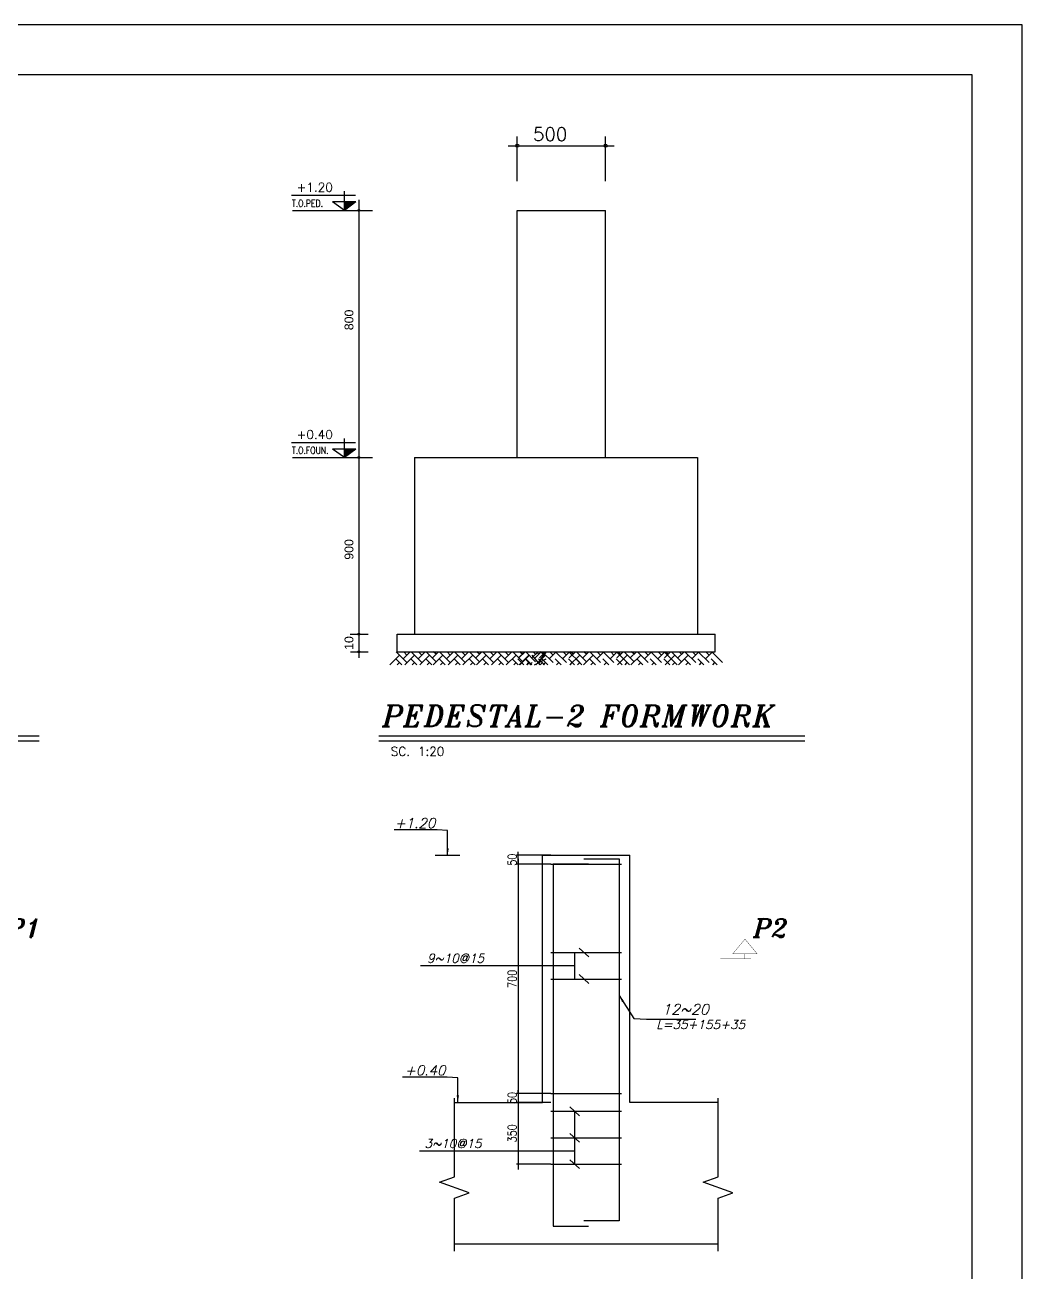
# Model space of a CAD drawing. Header units: inches. Extents: x 460503 to 460688, y 47570 to 48852.
# Drawn here: x 460561.89 to 460590.15, y 48602.27 to 48637.58 of the extents above; entities that cross this region are included whole.
import ezdxf
from ezdxf.enums import TextEntityAlignment as Align

# ---------------------------------------------------------------- set-up
doc = ezdxf.new("R2010")
doc.units = ezdxf.units.IN
doc.header["$MEASUREMENT"] = 0
for name, color, linetype in [('1', 1, 'Continuous'), ('1R', 1, 'Continuous'), ('2Y', 2, 'Continuous'), ('3G', 3, 'Continuous'), ('6M', 6, 'Continuous'), ('DIM', 8, 'Continuous'), ('lateral brace', 5, 'Continuous'), ('Layer4', 118, 'Continuous'), ('SAZE_DRAWINGS', 7, 'Continuous')]:
    doc.layers.add(name, color=color, linetype=linetype)
doc.styles.add('ITALICT', font='italict')
doc.styles.add('ROMANC', font='TXT.shx')
doc.styles.add('ROMANS', font='ROMANS', dxfattribs={"width": 0.8})
doc.styles.add('SAZE_STYLE', font='romansp.shx', dxfattribs={"oblique": 15})
doc.styles.get("Standard").update_dxf_attribs({"font": 'arial.ttf'})
doc.dimstyles.new('SAZE_DIM_STYLE', dxfattribs={"dimtxt": 0.25, "dimasz": 0.2, "dimexe": 0.1, "dimexo": 0.05, "dimgap": 0.05, "dimtad": 1, "dimzin": 0, "dimdsep": 46, "dimtxsty": 'ROMANS', "dimcen": 2.5, "dimclrd": 1, "dimclre": 1, "dimclrt": 3, "dimadec": 0, "dimazin": 0, "dimtfac": 1, "dimtix": 1, "dimtmove": 1, "dimatfit": 3, "dimfxl": 1, "dimarcsym": 0})

# ---------------------------------------------------------------- blocks, each defined once
blk = doc.blocks.new('P')
at = {"layer": '6M'}
blk.add_circle((0, 0), 0.291, dxfattribs=at)
blk = doc.blocks.new('*D722')
at = {"layer": 'Defpoints', "color": 0, "transparency": 16777216}
for p in [(460576.798, 48607.071), (460575.873, 48605.321), (460576.798, 48605.321)]:
    blk.add_point(p, dxfattribs=at)
at = {"layer": 'SAZE_DRAWINGS', "color": 2, "lineweight": -2, "transparency": 16777216}
for p, q in [((460576.798, 48607.071), (460575.823, 48607.071)), ((460575.873, 48607.221), (460575.873, 48605.171)), ((460576.798, 48605.321), (460575.823, 48605.321))]:
    blk.add_line(p, q, dxfattribs=at)
at = {"layer": 'SAZE_DRAWINGS', "color": 3, "transparency": 16777216, "insert": (460575.698, 48606.196), "char_height": 0.25, "attachment_point": 5, "rotation": 90, "style": 'ROMANS'}
blk.add_mtext('350', dxfattribs=at)
blk = doc.blocks.new('_OBLIQUE')
blk = doc.blocks.new('*D723')
at = {"layer": 'Defpoints', "color": 0, "transparency": 16777216}
for p in [(460576.561, 48613.821), (460575.873, 48607.321), (460576.561, 48607.321)]:
    blk.add_point(p, dxfattribs=at)
at = {"layer": 'SAZE_DRAWINGS', "color": 2, "lineweight": -2, "transparency": 16777216}
for p, q in [((460575.873, 48613.971), (460575.873, 48607.171)), ((460576.561, 48613.821), (460575.823, 48613.821)), ((460576.561, 48607.321), (460575.823, 48607.321))]:
    blk.add_line(p, q, dxfattribs=at)
at = {"layer": 'SAZE_DRAWINGS', "color": 3, "transparency": 16777216, "insert": (460575.698, 48610.571), "char_height": 0.25, "attachment_point": 5, "rotation": 90, "style": 'ROMANS'}
blk.add_mtext('700', dxfattribs=at)
blk = doc.blocks.new('*D724')
at = {"layer": 'Defpoints', "color": 0, "transparency": 16777216}
for p in [(460576.798, 48607.321), (460575.873, 48607.071), (460576.798, 48607.071)]:
    blk.add_point(p, dxfattribs=at)
at = {"layer": 'SAZE_DRAWINGS', "color": 2, "lineweight": -2, "transparency": 16777216}
for p, q in [((460576.798, 48607.321), (460575.823, 48607.321)), ((460575.873, 48607.321), (460575.873, 48607.421)), ((460575.873, 48607.321), (460575.873, 48607.071)), ((460576.798, 48607.071), (460575.823, 48607.071)), ((460575.873, 48607.071), (460575.873, 48606.971))]:
    blk.add_line(p, q, dxfattribs=at)
at = {"layer": 'SAZE_DRAWINGS', "color": 3, "transparency": 16777216, "insert": (460575.698, 48607.196), "char_height": 0.25, "attachment_point": 5, "rotation": 90, "style": 'ROMANS'}
blk.add_mtext('50', dxfattribs=at)
blk = doc.blocks.new('*D725')
at = {"layer": 'Defpoints', "color": 0, "transparency": 16777216}
for p in [(460575.873, 48614.071), (460576.798, 48614.071), (460576.798, 48613.821)]:
    blk.add_point(p, dxfattribs=at)
at = {"layer": 'SAZE_DRAWINGS', "color": 2, "lineweight": -2, "transparency": 16777216}
for p, q in [((460576.798, 48614.071), (460575.823, 48614.071)), ((460575.873, 48614.071), (460575.873, 48614.171)), ((460575.873, 48613.821), (460575.873, 48614.071)), ((460576.798, 48613.821), (460575.823, 48613.821)), ((460575.873, 48613.821), (460575.873, 48613.721))]:
    blk.add_line(p, q, dxfattribs=at)
at = {"layer": 'SAZE_DRAWINGS', "color": 3, "transparency": 16777216, "insert": (460575.698, 48613.946), "char_height": 0.25, "width": 0.13333, "attachment_point": 5, "rotation": 90, "style": 'ROMANS'}
blk.add_mtext('50', dxfattribs=at)

msp = doc.modelspace()

# ---------------------------------------------------------------- linework, layer by layer
at = {"color": 2}
for p, q in [((460570.95300552, 48632.33333272), (460570.95300552, 48632.87618593)), ((460570.95300552, 48625.33333272), (460570.95300552, 48625.87618593))]:
    msp.add_line(p, q, dxfattribs=at)
at = {"layer": '1'}
msp.add_lwpolyline([(460507.46120186, 48579.53596317), (460588.72955203, 48579.53596317), (460588.72955203, 48636.1689598), (460507.46120186, 48636.1689598)], close=True, dxfattribs=at)
at = {"layer": '1R'}
for p, q in [((460575.84328609, 48633.16156641), (460575.84328609, 48634.4280562)), ((460578.34493525, 48633.16156641), (460578.34493525, 48634.4280562)), ((460575.58672331, 48634.16454618), (460578.5907203, 48634.16454618)), ((460569.47213422, 48632.33347852), (460571.73861209, 48632.33347852)), ((460571.35645414, 48632.63585425), (460571.35645414, 48625.35893344)), ((460571.35645414, 48625.63585425), (460571.35645414, 48619.66375681)), ((460569.47213422, 48625.33347852), (460571.73861209, 48625.33347852)), ((460571.11310042, 48625.33347852), (460571.61928978, 48625.33347852)), ((460575.84328609, 48625.33347852), (460578.34358912, 48625.33347852)), ((460571.11310042, 48620.33347852), (460571.61928978, 48620.33347852)), ((460571.12042754, 48619.83347991), (460571.61928978, 48619.83347991))]:
    msp.add_line(p, q, dxfattribs=at)
at = {"layer": '2Y'}
for p, q in [((460571.26475791, 48632.75278239), (460569.44743697, 48632.75278239)), ((460570.95300552, 48632.33333272), (460570.60572339, 48632.57393482)), ((460570.60581232, 48632.58022601), (460571.27366258, 48632.58022601)), ((460571.27357365, 48632.57393482), (460570.95300552, 48632.33333272)), ((460571.26475791, 48625.75278239), (460569.44743697, 48625.75278239)), ((460570.95300552, 48625.33333272), (460570.60572339, 48625.57393482)), ((460570.60581232, 48625.58022601), (460571.27366258, 48625.58022601)), ((460571.27357365, 48625.57393482), (460570.95300552, 48625.33333272)), ((460572.23009632, 48619.46443657), (460572.50626707, 48619.74060732)), ((460572.57030638, 48619.46443657), (460572.40020135, 48619.6345416)), ((460572.71839852, 48619.52847587), (460572.41339449, 48619.83347991)), ((460572.6123328, 48619.6345416), (460572.81127111, 48619.83347991)), ((460572.71839852, 48619.74060732), (460572.62552593, 48619.83347991)), ((460572.65435921, 48619.46443657), (460572.93052996, 48619.74060732)), ((460572.99456927, 48619.46443657), (460572.82446424, 48619.6345416)), ((460573.14266141, 48619.52847587), (460572.83765738, 48619.83347991)), ((460573.03659569, 48619.6345416), (460573.235534, 48619.83347991)), ((460573.14266141, 48619.74060732), (460573.04978882, 48619.83347991)), ((460573.14266141, 48619.74060732), (460573.04978882, 48619.83347991)), ((460573.07862211, 48619.46443657), (460573.35479286, 48619.74060732)), ((460573.41883216, 48619.46443657), (460573.24872713, 48619.6345416)), ((460573.54413216, 48619.55126802), (460573.26192027, 48619.83347991)), ((460573.43806644, 48619.65733374), (460573.6142126, 48619.83347991)), ((460573.45730071, 48619.46443657), (460573.73347146, 48619.74060732)), ((460573.45730071, 48619.46443657), (460573.73347146, 48619.74060732)), ((460573.54413216, 48619.76339946), (460573.47405171, 48619.83347991)), ((460573.79751077, 48619.46443657), (460573.62740574, 48619.6345416)), ((460573.79751077, 48619.46443657), (460573.62740574, 48619.6345416)), ((460573.94560291, 48619.52847587), (460573.64059887, 48619.83347991)), ((460573.83953718, 48619.6345416), (460574.03847549, 48619.83347991)), ((460573.94560291, 48619.74060732), (460573.85273032, 48619.83347991)), ((460573.8815636, 48619.46443657), (460574.15773435, 48619.74060732)), ((460574.22177366, 48619.46443657), (460574.05166863, 48619.6345416)), ((460574.3698658, 48619.52847587), (460574.06486177, 48619.83347991)), ((460574.26380008, 48619.6345416), (460574.46273839, 48619.83347991)), ((460574.3698658, 48619.74060732), (460574.27699321, 48619.83347991)), ((460574.3698658, 48619.74060732), (460574.27699321, 48619.83347991)), ((460574.30582649, 48619.46443657), (460574.58199724, 48619.74060732)), ((460574.64603655, 48619.46443657), (460574.47593152, 48619.6345416)), ((460574.77133655, 48619.55126802), (460574.48912466, 48619.83347991)), ((460574.66527082, 48619.65733374), (460574.84141699, 48619.83347991)), ((460574.6845051, 48619.46443657), (460574.96067585, 48619.74060732)), ((460574.6845051, 48619.46443657), (460574.96067585, 48619.74060732)), ((460574.77133655, 48619.76339946), (460574.7012561, 48619.83347991)), ((460575.02471515, 48619.46443657), (460574.85461013, 48619.6345416)), ((460575.02471515, 48619.46443657), (460574.85461013, 48619.6345416)), ((460575.1728073, 48619.52847587), (460574.86780326, 48619.83347991)), ((460575.06674157, 48619.6345416), (460575.26567988, 48619.83347991)), ((460575.1728073, 48619.74060732), (460575.07993471, 48619.83347991)), ((460575.10876799, 48619.46443657), (460575.38493874, 48619.74060732)), ((460575.44897805, 48619.46443657), (460575.27887302, 48619.6345416)), ((460575.59707019, 48619.52847587), (460575.29206615, 48619.83347991)), ((460575.49100446, 48619.6345416), (460575.68994277, 48619.83347991)), ((460575.59707019, 48619.74060732), (460575.5041976, 48619.83347991)), ((460575.59707019, 48619.74060732), (460575.5041976, 48619.83347991)), ((460575.53303088, 48619.46443657), (460575.80920163, 48619.74060732)), ((460575.87324094, 48619.46443657), (460575.70313591, 48619.6345416)), ((460575.99854094, 48619.55126802), (460575.71632905, 48619.83347991)), ((460576.02736809, 48619.46443241), (460575.85726306, 48619.63453743)), ((460575.87891061, 48619.65732958), (460576.05505678, 48619.83347574)), ((460575.89247521, 48619.65733374), (460576.06862138, 48619.83347991)), ((460575.89814489, 48619.46443241), (460576.17431564, 48619.74060316)), ((460575.91170949, 48619.46443657), (460576.18788024, 48619.74060732)), ((460575.98497633, 48619.7633953), (460575.91489589, 48619.83347574)), ((460575.99854094, 48619.76339946), (460575.92846049, 48619.83347991)), ((460576.23835494, 48619.46443241), (460576.06824991, 48619.63453743)), ((460576.23835494, 48619.46443241), (460576.06824991, 48619.63453743)), ((460576.36365494, 48619.55126385), (460576.08144305, 48619.83347574)), ((460576.25191954, 48619.46443657), (460576.08181452, 48619.6345416)), ((460576.25758922, 48619.65732958), (460576.43373538, 48619.83347574)), ((460576.48895494, 48619.46443241), (460576.26512569, 48619.74060316)), ((460576.36365494, 48619.7633953), (460576.2935745, 48619.83347574)), ((460576.32916499, 48619.46443241), (460576.65905997, 48619.63453743)), ((460576.32916499, 48619.46443241), (460576.65905997, 48619.63453743)), ((460576.34839927, 48619.65732958), (460576.52454544, 48619.83347574)), ((460576.36763354, 48619.46443241), (460576.64380429, 48619.74060316)), ((460576.45446499, 48619.7633953), (460576.38438455, 48619.83347574)), ((460576.61817814, 48619.46443241), (460576.44807311, 48619.63453743)), ((460576.45446499, 48619.55126385), (460576.6722531, 48619.83347574)), ((460576.46972066, 48619.65732958), (460576.64586683, 48619.83347574)), ((460576.57578639, 48619.7633953), (460576.50570594, 48619.83347574)), ((460576.7078436, 48619.46443241), (460576.53773857, 48619.63453743)), ((460576.85593574, 48619.52847171), (460576.55093171, 48619.83347574)), ((460576.74987002, 48619.63453743), (460576.94880833, 48619.83347574)), ((460576.85593574, 48619.74060316), (460576.76306315, 48619.83347574)), ((460577.0865222, 48619.46443241), (460576.91641718, 48619.63453743)), ((460577.23461435, 48619.52847171), (460576.92961031, 48619.83347574)), ((460577.12854862, 48619.63453743), (460577.32748693, 48619.83347574)), ((460577.23461435, 48619.74060316), (460577.14174176, 48619.83347574)), ((460577.46519942, 48619.46443379), (460577.29509439, 48619.63453882)), ((460577.46634401, 48619.46443379), (460577.29623899, 48619.63453882)), ((460577.61329156, 48619.5284731), (460577.30828753, 48619.83347713)), ((460577.31788654, 48619.65733096), (460577.49403271, 48619.83347713)), ((460577.33712081, 48619.46443379), (460577.61329156, 48619.74060454)), ((460577.42395226, 48619.76339669), (460577.35387182, 48619.83347713)), ((460577.67733087, 48619.46443379), (460577.50722584, 48619.63453882)), ((460577.67733087, 48619.46443379), (460577.50722584, 48619.63453882)), ((460577.80263087, 48619.55126524), (460577.52041898, 48619.83347713)), ((460577.69656514, 48619.65733096), (460577.87271131, 48619.83347713)), ((460577.71579942, 48619.46443379), (460577.99197017, 48619.74060454)), ((460577.80263087, 48619.76339669), (460577.73255042, 48619.83347713)), ((460578.05600947, 48619.46443379), (460577.88590445, 48619.63453882)), ((460578.20410161, 48619.5284731), (460577.89909758, 48619.83347713)), ((460578.09803589, 48619.63453882), (460578.2969742, 48619.83347713)), ((460578.20410161, 48619.74060454), (460578.11122903, 48619.83347713)), ((460578.43468808, 48619.46443379), (460578.26458305, 48619.63453882)), ((460578.58278022, 48619.5284731), (460578.27777619, 48619.83347713)), ((460578.4767145, 48619.63453882), (460578.67565281, 48619.83347713)), ((460578.58278022, 48619.74060454), (460578.48990763, 48619.83347713)), ((460578.8133653, 48619.46443518), (460578.64326027, 48619.63454021)), ((460578.81450989, 48619.46443518), (460578.64440486, 48619.63454021)), ((460578.96145744, 48619.52847448), (460578.6564534, 48619.83347852)), ((460578.66605241, 48619.65733235), (460578.84219858, 48619.83347852)), ((460578.68528669, 48619.46443518), (460578.96145744, 48619.74060593)), ((460578.77211814, 48619.76339807), (460578.70203769, 48619.83347852)), ((460579.02549674, 48619.46443518), (460578.85539172, 48619.63454021)), ((460579.02549674, 48619.46443518), (460578.85539172, 48619.63454021)), ((460579.15079674, 48619.55126663), (460578.86858485, 48619.83347852)), ((460579.04473102, 48619.65733235), (460579.22087719, 48619.83347852)), ((460579.06396529, 48619.46443518), (460579.34013604, 48619.74060593)), ((460579.15079674, 48619.76339807), (460579.0807163, 48619.83347852)), ((460579.40417535, 48619.46443518), (460579.23407032, 48619.63454021)), ((460579.55226749, 48619.52847448), (460579.24726346, 48619.83347852)), ((460579.44620177, 48619.63454021), (460579.64514008, 48619.83347852)), ((460579.55226749, 48619.74060593), (460579.4593949, 48619.83347852)), ((460579.78285395, 48619.46443518), (460579.61274893, 48619.63454021)), ((460579.9309461, 48619.52847448), (460579.62594206, 48619.83347852)), ((460579.82488037, 48619.63454021), (460580.02381868, 48619.83347852)), ((460579.9309461, 48619.74060593), (460579.83807351, 48619.83347852)), ((460580.16153117, 48619.46443657), (460579.99142614, 48619.6345416)), ((460580.16153117, 48619.46443657), (460579.99142614, 48619.6345416)), ((460580.30962331, 48619.52847587), (460580.00461928, 48619.83347991)), ((460580.01307369, 48619.65733374), (460580.18921986, 48619.83347991)), ((460580.03230797, 48619.46443657), (460580.30847872, 48619.74060732)), ((460580.11913942, 48619.76339946), (460580.04905897, 48619.83347991)), ((460580.37251802, 48619.46443657), (460580.202413, 48619.6345416)), ((460580.37251802, 48619.46443657), (460580.202413, 48619.6345416)), ((460580.49781802, 48619.55126802), (460580.21560613, 48619.83347991)), ((460580.3917523, 48619.65733374), (460580.56789847, 48619.83347991)), ((460580.41098658, 48619.46443657), (460580.68715733, 48619.74060732)), ((460580.49781802, 48619.76339946), (460580.42773758, 48619.83347991)), ((460580.75119663, 48619.46443657), (460580.5810916, 48619.6345416)), ((460580.89928877, 48619.52847587), (460580.59428474, 48619.83347991)), ((460580.79322305, 48619.6345416), (460580.99216136, 48619.83347991)), ((460580.89928877, 48619.74060732), (460580.80641618, 48619.83347991)), ((460581.12987524, 48619.46443657), (460580.95977021, 48619.6345416)), ((460581.27796738, 48619.52847587), (460580.97296334, 48619.83347991)), ((460581.17190165, 48619.6345416), (460581.37083996, 48619.83347991)), ((460581.27796738, 48619.74060732), (460581.18509479, 48619.83347991)), ((460581.50855245, 48619.46443796), (460581.33844743, 48619.63454298)), ((460581.65664459, 48619.52847726), (460581.35164056, 48619.83348129)), ((460572.44222777, 48619.46443657), (460572.50626707, 48619.52847587)), ((460572.86649066, 48619.46443657), (460572.93052996, 48619.52847587)), ((460573.29075355, 48619.46443657), (460573.35479286, 48619.52847587)), ((460573.66943216, 48619.46443657), (460573.73347146, 48619.52847587)), ((460573.66943216, 48619.46443657), (460573.73347146, 48619.52847587)), ((460574.09369505, 48619.46443657), (460574.15773435, 48619.52847587)), ((460574.51795794, 48619.46443657), (460574.58199724, 48619.52847587)), ((460574.89663655, 48619.46443657), (460574.96067585, 48619.52847587)), ((460574.89663655, 48619.46443657), (460574.96067585, 48619.52847587)), ((460575.32089944, 48619.46443657), (460575.38493874, 48619.52847587)), ((460575.74516233, 48619.46443657), (460575.80920163, 48619.52847587)), ((460575.89928948, 48619.46443241), (460575.96332878, 48619.52847171)), ((460576.11027633, 48619.46443241), (460576.17431564, 48619.52847171)), ((460576.11027633, 48619.46443241), (460576.17431564, 48619.52847171)), ((460576.12384093, 48619.46443657), (460576.18788024, 48619.52847587)), ((460576.20108638, 48619.46443241), (460576.26512569, 48619.52847171)), ((460576.20108638, 48619.46443241), (460576.26512569, 48619.52847171)), ((460576.49009953, 48619.46443241), (460576.55413884, 48619.52847171)), ((460576.57976499, 48619.46443241), (460576.64380429, 48619.52847171)), ((460576.95844359, 48619.46443241), (460577.0224829, 48619.52847171)), ((460577.33712081, 48619.46443379), (460577.40116012, 48619.5284731)), ((460577.33826541, 48619.46443379), (460577.40230471, 48619.5284731)), ((460577.54925226, 48619.46443379), (460577.61329156, 48619.5284731)), ((460577.54925226, 48619.46443379), (460577.61329156, 48619.5284731)), ((460577.92793086, 48619.46443379), (460577.99197017, 48619.5284731)), ((460578.30660947, 48619.46443379), (460578.37064877, 48619.5284731)), ((460578.68528669, 48619.46443518), (460578.74932599, 48619.52847448)), ((460578.68643128, 48619.46443518), (460578.75047059, 48619.52847448)), ((460578.89741813, 48619.46443518), (460578.96145744, 48619.52847448)), ((460578.89741813, 48619.46443518), (460578.96145744, 48619.52847448)), ((460579.27609674, 48619.46443518), (460579.34013604, 48619.52847448)), ((460579.65477535, 48619.46443518), (460579.71881465, 48619.52847448)), ((460580.03345256, 48619.46443657), (460580.09749187, 48619.52847587)), ((460580.03345256, 48619.46443657), (460580.09749187, 48619.52847587)), ((460580.24443942, 48619.46443657), (460580.30847872, 48619.52847587)), ((460580.24443942, 48619.46443657), (460580.30847872, 48619.52847587)), ((460580.62311802, 48619.46443657), (460580.68715733, 48619.52847587)), ((460581.00179663, 48619.46443657), (460581.06583593, 48619.52847587)), ((460581.38047384, 48619.46443796), (460581.44451315, 48619.52847726))]:
    msp.add_line(p, q, dxfattribs=at)
at = {"layer": '3G'}
for p, q in [((460575.84328609, 48625.33347852), (460575.84328609, 48632.33347852)), ((460575.84328609, 48632.33347852), (460578.34358912, 48632.33347852)), ((460578.34358912, 48625.33347852), (460578.34358912, 48632.33347852)), ((460572.9362073, 48625.33347852), (460572.9362073, 48620.33347852)), ((460572.9362073, 48625.33347852), (460575.84328609, 48625.33347852)), ((460578.34358912, 48625.33347852), (460580.95170886, 48625.33347852)), ((460580.95170886, 48625.33347852), (460580.95170886, 48620.33347852)), ((460572.4362073, 48619.83347852), (460572.4362073, 48620.33347852)), ((460572.4362073, 48620.33347852), (460581.45170886, 48620.33347852)), ((460581.45170886, 48619.83347852), (460581.45170886, 48620.33347852)), ((460572.4362073, 48619.83347852), (460581.45170886, 48619.83347852)), ((460549.72666654, 48617.31569919), (460562.29827109, 48617.31569919)), ((460571.91708083, 48617.31569919), (460583.98868538, 48617.31569919))]:
    msp.add_line(p, q, dxfattribs=at)
for points in [[(460570.95300552, 48632.33333272), (460571.27357365, 48632.57393482), (460570.95300552, 48632.57393482)], [(460570.95300552, 48625.33333272), (460571.27357365, 48625.57393482), (460570.95300552, 48625.57393482)]]:
    msp.add_solid(points, dxfattribs=at)
at = {"layer": '6M'}
for p, q in [((460549.72666654, 48617.45011221), (460562.29827109, 48617.45011221)), ((460571.91708083, 48617.45011221), (460583.98868538, 48617.45011221))]:
    msp.add_line(p, q, dxfattribs=at)
at = {"layer": 'DIM'}
msp.add_lwpolyline([(460506.04537694, 48578.12013825), (460590.14537694, 48578.12013825), (460590.14537694, 48637.58478472), (460506.04537694, 48637.58478472)], close=True, dxfattribs=at)
at = {"layer": 'lateral brace'}
msp.add_lwpolyline([(460506.04537694, 48578.12013825), (460590.14537694, 48578.12013825), (460590.14537694, 48637.58478472), (460506.04537694, 48637.58478472)], close=True, dxfattribs=at)
at = {"layer": 'Layer4'}
msp.add_lwpolyline([(460590.14537694, 48637.58478472), (460506.04537694, 48637.58478472), (460506.04537694, 48578.12013825), (460590.14537694, 48578.12013825)], close=True, dxfattribs=at)
at = {"layer": 'SAZE_DRAWINGS', "color": 3}
for p, q in [((460573.52065666, 48614.07063581), (460574.22065666, 48614.07063581)), ((460576.56089459, 48614.07063581), (460579.03089459, 48614.07063581)), ((460576.79839459, 48613.82063581), (460578.79339459, 48613.82063581)), ((460576.79839459, 48611.31507859), (460578.79339459, 48611.31507859)), ((460576.79839459, 48610.56507859), (460578.79339459, 48610.56507859)), ((460576.79839459, 48607.32063581), (460578.79339459, 48607.32063581)), ((460574.06089459, 48607.07063581), (460574.50872499, 48607.07063581)), ((460576.79839459, 48606.82063581), (460578.79339459, 48606.82063581)), ((460576.79839459, 48606.82063581), (460578.79339459, 48606.82063581)), ((460576.79839459, 48606.07063581), (460578.79339459, 48606.07063581)), ((460576.79839459, 48606.07063581), (460578.79339459, 48606.07063581)), ((460576.79839459, 48605.32063581), (460578.79339459, 48605.32063581)), ((460576.79839459, 48605.32063581), (460578.79339459, 48605.32063581)), ((460574.06089459, 48603.07063581), (460581.53089459, 48603.07063581))]:
    msp.add_line(p, q, dxfattribs=at)
at = {"layer": 'SAZE_DRAWINGS', "color": 2}
for p, q in [((460577.46839459, 48611.31507859), (460577.46839459, 48610.56507859)), ((460577.59339459, 48611.44007859), (460577.87339459, 48611.19007859)), ((460577.46839459, 48610.94007859), (460573.10339459, 48610.94007859)), ((460577.59339459, 48610.69007859), (460577.87339459, 48610.44007859)), ((460577.32839459, 48606.94563581), (460577.60839459, 48606.69563581)), ((460577.32839459, 48606.94563581), (460577.60839459, 48606.69563581)), ((460577.46839459, 48606.82063581), (460577.46839459, 48605.32063581)), ((460577.46839459, 48606.82063581), (460577.46839459, 48605.32063581)), ((460577.32839459, 48606.19563581), (460577.60839459, 48605.94563581)), ((460577.32839459, 48606.19563581), (460577.60839459, 48605.94563581)), ((460577.46839459, 48605.69563581), (460573.07234133, 48605.69563581)), ((460577.32839459, 48605.44563581), (460577.60839459, 48605.19563581)), ((460577.32839459, 48605.44563581), (460577.60839459, 48605.19563581))]:
    msp.add_line(p, q, dxfattribs=at)
at = {"layer": 'SAZE_DRAWINGS', "color": 3}
for points in [[(460574.06089459, 48607.07063581), (460576.56089459, 48607.07063581), (460576.56089459, 48614.07063581)], [(460581.53089459, 48607.07063581), (460579.03089459, 48607.07063581), (460579.03089459, 48614.07063581)]]:
    msp.add_lwpolyline(points, dxfattribs=at)
at = {"layer": 'SAZE_DRAWINGS', "color": 6}
for points in [[(460577.73089459, 48613.97247503), (460578.73089459, 48613.97247503), (460578.73089459, 48603.72247503), (460577.73089459, 48603.72247503)], [(460577.86089459, 48613.82063581), (460576.86089459, 48613.82063581), (460576.86089459, 48603.57063581), (460577.86089459, 48603.57063581)]]:
    msp.add_lwpolyline(points, dxfattribs=at)
at = {"layer": 'SAZE_DRAWINGS', "color": 3, "const_width": 0.00875}
msp.add_lwpolyline([(460581.94512129, 48611.27602292), (460582.64512129, 48611.27602292), (460582.29512129, 48611.69602292)], close=True, dxfattribs=at)
msp.add_lwpolyline([(460582.29512129, 48611.27602292), (460582.29512129, 48611.13602292), (460582.47012129, 48611.13602292), (460581.59512129, 48611.13602292)], dxfattribs=at)
at = {"layer": 'SAZE_DRAWINGS', "color": 1}
for points in [[(460574.06089459, 48602.8621072), (460574.06089459, 48604.3621072), (460574.48089459, 48604.5121072), (460573.64089459, 48604.8121072), (460574.06089459, 48604.9621072), (460574.06089459, 48607.19333503)], [(460581.53089459, 48602.8621072), (460581.53089459, 48604.3621072), (460581.95089459, 48604.5121072), (460581.11089459, 48604.8121072), (460581.53089459, 48604.9621072), (460581.53089459, 48607.19333503)]]:
    msp.add_lwpolyline(points, dxfattribs=at)

# ---------------------------------------------------------------- block references
at = {"layer": '1', "xscale": 0.1515151514997797, "yscale": 0.1515151514997797, "zscale": 0.1515151514997797}
for p in [(460575.84328609, 48634.16454618), (460578.34493525, 48634.16454618)]:
    msp.add_blockref('P', p, dxfattribs=at)
at = {"layer": '3G', "xscale": 0.0874997571791028, "yscale": 0.0874997571791028, "zscale": 0.0874997571791028}
for p in [(460571.35645414, 48632.33347852), (460571.35645414, 48625.33347852), (460571.35645414, 48620.33347852), (460571.35645414, 48619.83347991)]:
    msp.add_blockref('P', p, dxfattribs=at)

# ---------------------------------------------------------------- texts
at = {"layer": '2Y', "style": 'ROMANS'}
msp.add_text('500', height=0.378787879, dxfattribs=at).set_placement((460576.28801952, 48634.30111437))
at = {"layer": '3G'}
for s, height, style, p in [('+1.20', 0.249999306, 'ROMANS', (460569.58970762, 48632.86145273)), ('+0.40', 0.249999306, 'ROMANS', (460569.58970762, 48625.86145273)), ('SC. 1:20', 0.249999306, 'ROMANC', (460572.25868466, 48616.88807898)), ('P1', 0.524999999, 'ITALICT', (460561.36806592, 48611.74729313)), ('P2', 0.524999999, 'ITALICT', (460582.52848021, 48611.74729313))]:
    msp.add_text(s, height=height, dxfattribs=dict(at, style=style)).set_placement(p)
at = {"layer": '3G', "style": 'ROMANS', "width": 0.8}
for s, p in [('T.O.PED.', (460569.45672129, 48632.43530425)), ('T.O.FOUN.', (460569.45672129, 48625.43530425))]:
    msp.add_text(s, height=0.199999445, dxfattribs=at).set_placement(p)
at = {"layer": '3G'}
for s, p in [('800', (460571.07529692, 48629.23141203)), ('900', (460571.07529692, 48622.73141203)), ('10', (460571.07529692, 48620.08089731))]:
    msp.add_text(s, height=0.249999306, rotation=90, dxfattribs=at).set_placement(p, align=Align.MIDDLE)
at = {"layer": '6M', "style": 'ITALICT'}
msp.add_text('PEDESTAL-2 FORMWORK  ', height=0.5999983349, dxfattribs=at).set_placement((460572.01620967, 48617.71712312))
at = {"layer": 'SAZE_DRAWINGS', "color": 2, "style": 'SAZE_STYLE', "oblique": 15}
for s, p in [('9~10@15', (460574.90340912, 48611.02757859)), ('3~10@15', (460574.83151662, 48605.78313581))]:
    msp.add_text(s, height=0.25, dxfattribs=at).set_placement(p, align=Align.RIGHT)
at = {"layer": 'SAZE_DRAWINGS', "color": 3, "style": 'SAZE_STYLE'}
for s, insert, char_height, attachment_point in [('+1.20', (460573.52065666, 48614.84063581), 0.28, 9), ('\\A1;12~20', (460579.94526959, 48609.55884327), 0.2975, 7), ('+0.40', (460573.80872499, 48607.84063581), 0.28, 9)]:
    msp.add_mtext(s, dxfattribs=dict(at, insert=insert, char_height=char_height, attachment_point=attachment_point))
at = {"layer": 'SAZE_DRAWINGS', "color": 2, "insert": (460579.78089459, 48609.40259327), "char_height": 0.25, "attachment_point": 1, "style": 'SAZE_STYLE'}
msp.add_mtext('L=35+155+35', dxfattribs=at)

# ---------------------------------------------------------------- dimensions: what is measured, and where the dimension line sits
at = {"layer": 'SAZE_DRAWINGS', "color": 2}
for base, p1, p2, angle, text, picture, middle in [((460575.8733946, 48614.07063581), (460576.7983946, 48613.82063581), (460576.7983946, 48614.07063581), 270, '50', '*D725', (460575.6983946, 48613.94563581)), ((460575.8733946, 48607.32063581), (460576.56089459, 48613.82063581), (460576.56089459, 48607.32063581), 90, '700', '*D723', (460575.6983946, 48610.57063581)), ((460575.8733946, 48607.07063581), (460576.7983946, 48607.32063581), (460576.7983946, 48607.07063581), 90, '50', '*D724', (460575.6983946, 48607.19563581)), ((460575.8733946, 48605.32063581), (460576.79839459, 48607.07063581), (460576.79839459, 48605.32063581), 90, '350', '*D722', (460575.6983946, 48606.19563581))]:
    dim = msp.add_linear_dim(base=base, p1=p1, p2=p2, angle=angle, text=text, dimstyle='SAZE_DIM_STYLE', override={"dimtxt": 0.25, "dimasz": 0.1, "dimexe": 0.05, "dimexo": 0, "dimtoh": 1, "dimdec": 1, "dimlfac": 20, "dimrnd": 0.5, "dimzin": 8, "dimblk": 'OBLIQUE', "dimdle": 0.15, "dimclrd": 2, "dimclre": 2}, dxfattribs=at)
    dim.commit()
    dim.dimension.update_dxf_attribs({"geometry": picture, "text_midpoint": middle})

# ---------------------------------------------------------------- leaders
at = {"layer": 'SAZE_DRAWINGS', "color": 7, "annotation_type": 0, "has_hookline": 1}
for points, hookline_direction, text_width in [([(460573.87065666, 48614.07063581), (460573.87065666, 48614.77063581), (460573.57065666, 48614.79063581)], 1, 1.16191458), ([(460578.73089459, 48610.10259327), (460579.14339459, 48609.45259327), (460579.50776959, 48609.43384327)], 0, 1.34583333), ([(460574.15872499, 48607.07063581), (460574.15872499, 48607.77063581), (460573.85872499, 48607.79063581)], 1, 1.21524791)]:
    msp.add_leader(points, dimstyle='SAZE_DIM_STYLE', override={"dimasz": 0.2, "dimgap": 0.05, "dimtad": 1, "dimtoh": 1, "dimrnd": 0.05, "dimclrd": 2}, dxfattribs=dict(at, hookline_direction=hookline_direction, text_width=text_width))

doc.saveas('drawing.dxf')
